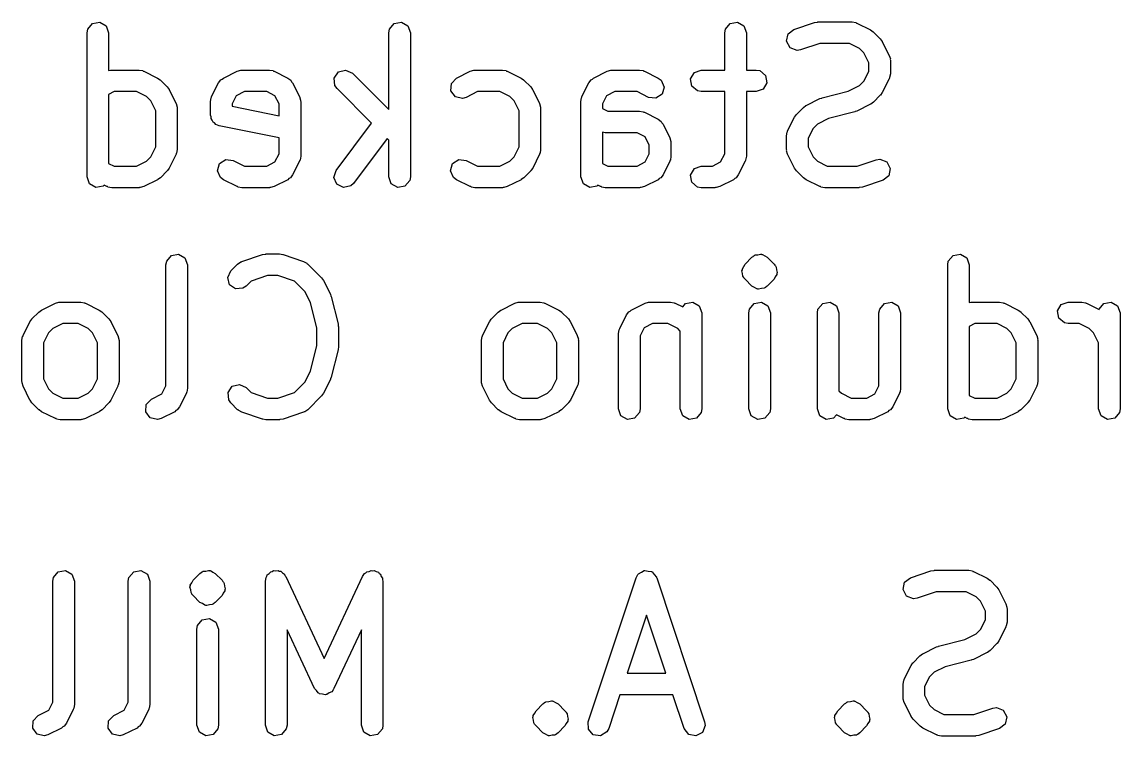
# Model space of a CAD drawing. Extents: x 83.8 to 115, y -109.1 to -88.6.
# Drawn here: x 99.54 to 107.17, y -93.53 to -88.57 of the extents above; entities that cross this region are included whole.
import ezdxf

# ---------------------------------------------------------------- set-up
doc = ezdxf.new("R2010")
doc.units = 0
doc.layers.add('BLACK', color=7, linetype='CONTINUOUS')

msp = doc.modelspace()

# ---------------------------------------------------------------- linework, layer by layer
at = {"layer": 'BLACK', "linetype": 'CONTINUOUS'}
for p, q in [((100.001, -88.6217), (100.034, -88.5824)), ((100.034, -88.5824), (100.084, -88.5735)), ((100.084, -88.5735), (100.129, -88.5992)), ((100.129, -88.5992), (100.146, -88.6474)), ((102.096, -88.6217), (102.129, -88.5824)), ((102.129, -88.5824), (102.18, -88.5735)), ((102.18, -88.5735), (102.224, -88.5992)), ((102.224, -88.5992), (102.242, -88.6474)), ((104.43, -88.6217), (104.462, -88.5824)), ((104.462, -88.5824), (104.513, -88.5735)), ((104.513, -88.5735), (104.557, -88.5992)), ((104.557, -88.5992), (104.575, -88.6474)), ((104.905, -88.6238), (105.048, -88.5762)), ((105.048, -88.5762), (105.07, -88.5729)), ((105.07, -88.5729), (105.071, -88.5724)), ((105.071, -88.5724), (105.31, -88.5724)), ((105.31, -88.5724), (105.335, -88.5769)), ((105.335, -88.5769), (105.339, -88.5798)), ((105.339, -88.5798), (105.343, -88.5803)), ((105.343, -88.5803), (105.438, -88.6279)), ((99.9964, -88.6474), (100.001, -88.6217)), ((99.9964, -89.6474), (99.9964, -88.6474)), ((100.146, -88.6474), (100.146, -88.9097)), ((102.092, -88.6474), (102.096, -88.6217)), ((102.092, -89.1806), (102.092, -88.6474)), ((102.242, -88.6474), (102.242, -89.6474)), ((104.425, -88.6474), (104.43, -88.6217)), ((104.425, -88.9057), (104.425, -88.6474)), ((104.575, -88.6474), (104.575, -88.9057)), ((104.854, -88.706), (104.865, -88.6557)), ((104.865, -88.6557), (104.905, -88.6238)), ((105.438, -88.6279), (105.456, -88.6413)), ((105.456, -88.6413), (105.458, -88.642)), ((105.458, -88.642), (105.505, -88.6896)), ((105.505, -88.6896), (105.518, -88.7079)), ((104.879, -88.7511), (104.854, -88.706)), ((104.927, -88.77), (104.879, -88.7511)), ((104.952, -88.7662), (104.927, -88.77)), ((105.084, -88.7224), (104.952, -88.7662)), ((105.292, -88.7224), (105.084, -88.7224)), ((105.36, -88.7566), (105.292, -88.7224)), ((105.391, -88.787), (105.36, -88.7566)), ((105.518, -88.7079), (105.519, -88.7091)), ((105.519, -88.7091), (105.567, -88.8043)), ((105.425, -88.8556), (105.391, -88.787)), ((105.567, -88.8043), (105.575, -88.8293)), ((105.575, -88.8293), (105.573, -88.8336)), ((105.573, -88.8336), (105.575, -88.8379)), ((105.575, -88.8379), (105.575, -88.9331)), ((100.146, -88.9097), (100.158, -88.9062)), ((100.158, -88.9062), (100.162, -88.9072)), ((100.162, -88.9072), (100.167, -88.9057)), ((100.167, -88.9057), (100.357, -88.9057)), ((100.357, -88.9057), (100.383, -88.9102)), ((100.383, -88.9102), (100.386, -88.9131)), ((100.386, -88.9131), (100.391, -88.9136)), ((100.391, -88.9136), (100.486, -88.9613)), ((100.943, -88.9613), (101.038, -88.9136)), ((101.038, -88.9136), (101.063, -88.9062)), ((101.063, -88.9062), (101.067, -88.9072)), ((101.067, -88.9072), (101.071, -88.9057)), ((101.071, -88.9057), (101.262, -88.9057)), ((101.262, -88.9057), (101.288, -88.9102)), ((101.288, -88.9102), (101.291, -88.9131)), ((101.291, -88.9131), (101.295, -88.9136)), ((101.295, -88.9136), (101.391, -88.9613)), ((101.743, -88.9193), (101.792, -88.906)), ((101.792, -88.906), (101.839, -88.9277)), ((102.562, -88.9613), (102.657, -88.9136)), ((102.657, -88.9136), (102.682, -88.9062)), ((102.682, -88.9062), (102.686, -88.9072)), ((102.686, -88.9072), (102.69, -88.9057)), ((102.69, -88.9057), (102.881, -88.9057)), ((102.881, -88.9057), (102.907, -88.9102)), ((102.907, -88.9102), (102.91, -88.9131)), ((102.91, -88.9131), (102.914, -88.9136)), ((102.914, -88.9136), (103.01, -88.9613)), ((103.514, -88.9613), (103.609, -88.9136)), ((103.609, -88.9136), (103.634, -88.9062)), ((103.634, -88.9062), (103.639, -88.9072)), ((103.639, -88.9072), (103.643, -88.9057)), ((103.643, -88.9057), (103.833, -88.9057)), ((103.833, -88.9057), (103.859, -88.9102)), ((103.859, -88.9102), (103.862, -88.9131)), ((103.862, -88.9131), (103.867, -88.9136)), ((103.867, -88.9136), (103.962, -88.9613)), ((104.214, -88.9233), (104.262, -88.9057)), ((104.262, -88.9057), (104.425, -88.9057)), ((104.575, -88.9057), (104.643, -88.9057)), ((104.643, -88.9057), (104.669, -88.9102)), ((104.669, -88.9102), (104.708, -88.9432)), ((105.391, -88.9839), (105.425, -88.9154)), ((105.425, -88.9154), (105.425, -88.8556)), ((100.486, -88.9613), (100.504, -88.9746)), ((100.504, -88.9746), (100.505, -88.9753)), ((100.505, -88.9753), (100.553, -89.0229)), ((100.861, -89.09), (100.909, -88.9948)), ((100.909, -88.9948), (100.925, -88.9739)), ((100.925, -88.9739), (100.935, -88.9694)), ((100.935, -88.9694), (100.943, -88.9613)), ((101.391, -88.9613), (101.412, -88.9768)), ((101.412, -88.9768), (101.416, -88.9871)), ((101.416, -88.9871), (101.424, -88.9948)), ((101.424, -88.9948), (101.472, -89.09)), ((101.713, -88.9613), (101.743, -88.9193)), ((101.718, -89.0124), (101.713, -88.9613)), ((101.839, -88.9277), (102.092, -89.1806)), ((102.526, -88.9985), (102.562, -88.9613)), ((103.01, -88.9613), (103.028, -88.9746)), ((103.028, -88.9746), (103.029, -88.9753)), ((103.029, -88.9753), (103.077, -89.0229)), ((103.433, -89.09), (103.481, -88.9948)), ((103.481, -88.9948), (103.496, -88.9739)), ((103.496, -88.9739), (103.506, -88.9694)), ((103.506, -88.9694), (103.514, -88.9613)), ((103.962, -88.9613), (103.983, -88.9768)), ((103.983, -88.9768), (104.003, -89.0238)), ((104.188, -88.9677), (104.214, -88.9233)), ((104.197, -89.0182), (104.188, -88.9677)), ((104.717, -88.9937), (104.691, -89.0382)), ((104.708, -88.9432), (104.717, -88.9937)), ((105.36, -89.0143), (105.391, -88.9839)), ((105.567, -88.9666), (105.519, -89.0619)), ((105.568, -88.9622), (105.567, -88.9666)), ((105.57, -88.9587), (105.568, -88.9622)), ((105.575, -88.9331), (105.57, -88.9587)), ((100.184, -89.0557), (100.146, -89.0747)), ((100.339, -89.0557), (100.184, -89.0557)), ((100.408, -89.09), (100.339, -89.0557)), ((100.553, -89.0229), (100.566, -89.0413)), ((100.566, -89.0413), (100.567, -89.0424)), ((100.567, -89.0424), (100.615, -89.1376)), ((101.089, -89.0557), (101.032, -89.0842)), ((101.244, -89.0557), (101.089, -89.0557)), ((101.301, -89.0842), (101.244, -89.0557)), ((101.733, -89.0337), (101.718, -89.0124)), ((101.972, -89.2735), (101.733, -89.0337)), ((102.523, -89.0497), (102.526, -88.9985)), ((102.554, -89.0909), (102.523, -89.0497)), ((102.708, -89.0557), (102.629, -89.0954)), ((102.863, -89.0557), (102.708, -89.0557)), ((102.932, -89.09), (102.863, -89.0557)), ((103.077, -89.0229), (103.09, -89.0413)), ((103.09, -89.0413), (103.091, -89.0424)), ((103.091, -89.0424), (103.139, -89.1376)), ((103.661, -89.0557), (103.604, -89.0842)), ((103.816, -89.0557), (103.661, -89.0557)), ((103.895, -89.0954), (103.816, -89.0557)), ((104.003, -89.0238), (103.989, -89.073)), ((104.236, -89.0512), (104.197, -89.0182)), ((104.262, -89.0557), (104.236, -89.0512)), ((104.425, -89.0557), (104.262, -89.0557)), ((104.425, -89.4868), (104.425, -89.0557)), ((104.643, -89.0557), (104.575, -89.0557)), ((104.575, -89.0557), (104.575, -89.5045)), ((104.691, -89.0382), (104.643, -89.0557)), ((105.101, -89.0984), (105.283, -89.0528)), ((105.283, -89.0528), (105.36, -89.0143)), ((105.519, -89.0619), (105.506, -89.0799)), ((100.146, -89.0747), (100.146, -89.5534)), ((100.438, -89.1204), (100.408, -89.09)), ((100.473, -89.1889), (100.438, -89.1204)), ((100.615, -89.1376), (100.622, -89.1626)), ((100.854, -89.1236), (100.858, -89.0979)), ((100.854, -89.2188), (100.854, -89.1236)), ((100.858, -89.0979), (100.861, -89.0945)), ((100.861, -89.0945), (100.861, -89.09)), ((101.032, -89.0842), (101.004, -89.1413)), ((101.004, -89.1413), (101.004, -89.1573)), ((101.33, -89.1413), (101.301, -89.0842)), ((101.33, -89.2226), (101.33, -89.1413)), ((101.472, -89.09), (101.479, -89.115)), ((101.479, -89.115), (101.478, -89.1194)), ((101.478, -89.1194), (101.48, -89.1236)), ((101.48, -89.1236), (101.48, -89.5045)), ((102.604, -89.1028), (102.554, -89.0909)), ((102.629, -89.0954), (102.604, -89.1028)), ((102.962, -89.1204), (102.932, -89.09)), ((102.996, -89.1889), (102.962, -89.1204)), ((103.139, -89.1376), (103.146, -89.1626)), ((103.425, -89.1236), (103.43, -89.0979)), ((103.425, -89.6474), (103.425, -89.1236)), ((103.43, -89.0979), (103.432, -89.0945)), ((103.432, -89.0945), (103.433, -89.09)), ((103.604, -89.0842), (103.575, -89.1413)), ((103.575, -89.1413), (103.575, -89.1725)), ((103.946, -89.1013), (103.895, -89.0954)), ((103.989, -89.073), (103.946, -89.1013)), ((104.99, -89.1517), (105.086, -89.1041)), ((105.086, -89.1041), (105.098, -89.1004)), ((105.098, -89.1004), (105.101, -89.0984)), ((105.438, -89.143), (105.343, -89.1907)), ((105.439, -89.1418), (105.438, -89.143)), ((105.458, -89.129), (105.439, -89.1418)), ((105.505, -89.0814), (105.458, -89.129)), ((105.506, -89.0799), (105.505, -89.0814)), ((100.473, -89.4392), (100.473, -89.1889)), ((100.622, -89.1626), (100.621, -89.167)), ((100.621, -89.167), (100.623, -89.1712)), ((100.623, -89.1712), (100.623, -89.4569)), ((100.858, -89.2305), (100.854, -89.2188)), ((101.004, -89.1573), (101.33, -89.2226)), ((102.996, -89.4392), (102.996, -89.1889)), ((103.146, -89.1626), (103.145, -89.167)), ((103.145, -89.167), (103.146, -89.1712)), ((103.146, -89.1712), (103.146, -89.4569)), ((103.575, -89.1725), (103.613, -89.1914)), ((103.613, -89.1914), (103.833, -89.1914)), ((103.833, -89.1914), (103.859, -89.196)), ((103.859, -89.196), (103.862, -89.1988)), ((103.862, -89.1988), (103.867, -89.1993)), ((103.867, -89.1993), (103.962, -89.247)), ((104.909, -89.2329), (104.922, -89.2149)), ((104.922, -89.2149), (104.923, -89.2134)), ((104.923, -89.2134), (104.971, -89.1658)), ((104.971, -89.1658), (104.989, -89.1529)), ((104.989, -89.1529), (104.99, -89.1517)), ((105.328, -89.1963), (105.145, -89.242)), ((105.331, -89.1943), (105.328, -89.1963)), ((105.343, -89.1907), (105.331, -89.1943)), ((100.858, -89.2428), (100.858, -89.2305)), ((100.866, -89.2538), (100.858, -89.2428)), ((100.871, -89.267), (100.866, -89.2538)), ((100.882, -89.2732), (100.871, -89.267)), ((100.89, -89.2829), (100.882, -89.2732)), ((100.914, -89.2924), (100.89, -89.2829)), ((101.33, -89.3755), (100.914, -89.2924)), ((101.726, -89.6024), (101.972, -89.2735)), ((103.962, -89.247), (103.983, -89.2625)), ((103.983, -89.2625), (103.987, -89.2728)), ((103.987, -89.2728), (103.996, -89.2805)), ((103.996, -89.2805), (104.043, -89.3757)), ((104.861, -89.3281), (104.909, -89.2329)), ((105.068, -89.2804), (105.038, -89.3109)), ((105.145, -89.242), (105.068, -89.2804)), ((101.33, -89.4868), (101.33, -89.3755)), ((103.595, -89.3414), (103.575, -89.3379)), ((103.575, -89.3379), (103.575, -89.5534)), ((103.816, -89.3414), (103.595, -89.3414)), ((103.873, -89.3699), (103.816, -89.3414)), ((103.901, -89.427), (103.873, -89.3699)), ((104.043, -89.3757), (104.051, -89.4007)), ((104.854, -89.3617), (104.858, -89.336)), ((104.854, -89.4569), (104.854, -89.3617)), ((104.858, -89.336), (104.861, -89.3326)), ((104.861, -89.3326), (104.861, -89.3281)), ((105.038, -89.3109), (105.004, -89.3794)), ((100.438, -89.5077), (100.473, -89.4392)), ((102.08, -89.3806), (101.846, -89.6924)), ((102.092, -89.3927), (102.08, -89.3806)), ((102.092, -89.6474), (102.092, -89.3927)), ((102.962, -89.5077), (102.996, -89.4392)), ((103.901, -89.4868), (103.901, -89.427)), ((104.051, -89.4007), (104.05, -89.4051)), ((104.05, -89.4051), (104.051, -89.4093)), ((104.051, -89.4093), (104.051, -89.5045)), ((105.004, -89.3794), (105.004, -89.4392)), ((105.004, -89.4392), (105.038, -89.5077)), ((100.408, -89.5381), (100.438, -89.5077)), ((100.615, -89.4904), (100.567, -89.5857)), ((100.618, -89.4826), (100.615, -89.486)), ((100.615, -89.486), (100.615, -89.4904)), ((100.623, -89.4569), (100.618, -89.4826)), ((100.916, -89.5551), (100.959, -89.5268)), ((100.959, -89.5268), (101.01, -89.5327)), ((101.301, -89.5439), (101.33, -89.4868)), ((101.48, -89.5045), (101.475, -89.5302)), ((102.535, -89.5551), (102.578, -89.5268)), ((102.578, -89.5268), (102.629, -89.5327)), ((102.932, -89.5381), (102.962, -89.5077)), ((103.139, -89.4904), (103.091, -89.5857)), ((103.142, -89.4826), (103.139, -89.486)), ((103.139, -89.486), (103.139, -89.4904)), ((103.146, -89.4569), (103.142, -89.4826)), ((103.873, -89.5439), (103.901, -89.4868)), ((104.051, -89.5045), (104.047, -89.5302)), ((104.396, -89.5439), (104.425, -89.4868)), ((104.575, -89.5045), (104.57, -89.5302)), ((104.855, -89.4611), (104.854, -89.4569)), ((104.854, -89.4655), (104.855, -89.4611)), ((104.861, -89.4904), (104.854, -89.4655)), ((104.909, -89.5857), (104.861, -89.4904)), ((105.038, -89.5077), (105.068, -89.5381)), ((105.345, -89.5724), (105.476, -89.5286)), ((105.476, -89.5286), (105.502, -89.5248)), ((105.502, -89.5248), (105.55, -89.5436)), ((100.146, -89.5534), (100.184, -89.5724)), ((100.184, -89.5724), (100.339, -89.5724)), ((100.339, -89.5724), (100.408, -89.5381)), ((100.553, -89.6052), (100.505, -89.6528)), ((100.554, -89.6037), (100.553, -89.6052)), ((100.567, -89.5857), (100.554, -89.6037)), ((100.901, -89.6043), (100.916, -89.5551)), ((100.922, -89.6513), (100.901, -89.6043)), ((101.01, -89.5327), (101.089, -89.5724)), ((101.089, -89.5724), (101.244, -89.5724)), ((101.244, -89.5724), (101.301, -89.5439)), ((101.472, -89.5381), (101.424, -89.6333)), ((101.475, -89.5302), (101.472, -89.5336)), ((101.472, -89.5336), (101.472, -89.5381)), ((101.711, -89.6515), (101.726, -89.6024)), ((102.52, -89.6043), (102.535, -89.5551)), ((102.541, -89.6513), (102.52, -89.6043)), ((102.629, -89.5327), (102.708, -89.5724)), ((102.708, -89.5724), (102.863, -89.5724)), ((102.863, -89.5724), (102.932, -89.5381)), ((103.077, -89.6052), (103.029, -89.6528)), ((103.078, -89.6037), (103.077, -89.6052)), ((103.091, -89.5857), (103.078, -89.6037)), ((103.575, -89.5534), (103.613, -89.5724)), ((103.613, -89.5724), (103.816, -89.5724)), ((103.816, -89.5724), (103.873, -89.5439)), ((104.043, -89.5381), (103.996, -89.6333)), ((104.044, -89.5336), (104.043, -89.5381)), ((104.047, -89.5302), (104.044, -89.5336)), ((104.188, -89.6344), (104.214, -89.5899)), ((104.214, -89.5899), (104.262, -89.5724)), ((104.262, -89.5724), (104.339, -89.5724)), ((104.339, -89.5724), (104.396, -89.5439)), ((104.567, -89.5381), (104.519, -89.6333)), ((104.568, -89.5336), (104.567, -89.5381)), ((104.57, -89.5302), (104.568, -89.5336)), ((104.91, -89.5868), (104.909, -89.5857)), ((104.923, -89.6052), (104.91, -89.5868)), ((104.971, -89.6528), (104.923, -89.6052)), ((105.068, -89.5381), (105.137, -89.5724)), ((105.137, -89.5724), (105.345, -89.5724)), ((105.55, -89.5436), (105.574, -89.5888)), ((105.574, -89.5888), (105.564, -89.639)), ((100.014, -89.6956), (99.9964, -89.6474)), ((100.486, -89.6668), (100.391, -89.7145)), ((100.487, -89.6657), (100.486, -89.6668)), ((100.505, -89.6528), (100.487, -89.6657)), ((100.943, -89.6668), (100.922, -89.6513)), ((101.038, -89.7145), (100.943, -89.6668)), ((101.391, -89.6668), (101.295, -89.7145)), ((101.398, -89.6587), (101.391, -89.6668)), ((101.409, -89.6542), (101.398, -89.6587)), ((101.424, -89.6333), (101.409, -89.6542)), ((101.731, -89.6987), (101.711, -89.6515)), ((102.109, -89.6956), (102.092, -89.6474)), ((102.237, -89.673), (102.204, -89.7123)), ((102.242, -89.6474), (102.237, -89.673)), ((102.562, -89.6668), (102.541, -89.6513)), ((102.657, -89.7145), (102.562, -89.6668)), ((103.01, -89.6668), (102.914, -89.7145)), ((103.011, -89.6657), (103.01, -89.6668)), ((103.029, -89.6528), (103.011, -89.6657)), ((103.443, -89.6956), (103.425, -89.6474)), ((103.962, -89.6668), (103.867, -89.7145)), ((103.97, -89.6587), (103.962, -89.6668)), ((103.98, -89.6542), (103.97, -89.6587)), ((103.996, -89.6333), (103.98, -89.6542)), ((104.197, -89.6849), (104.188, -89.6344)), ((104.486, -89.6668), (104.391, -89.7145)), ((104.494, -89.6587), (104.486, -89.6668)), ((104.504, -89.6542), (104.494, -89.6587)), ((104.519, -89.6333), (104.504, -89.6542)), ((104.972, -89.6535), (104.971, -89.6528)), ((104.99, -89.6668), (104.972, -89.6535)), ((105.086, -89.7145), (104.99, -89.6668)), ((105.524, -89.6709), (105.381, -89.7185)), ((105.564, -89.639), (105.524, -89.6709)), ((100.058, -89.7212), (100.014, -89.6956)), ((100.109, -89.7123), (100.058, -89.7212)), ((100.115, -89.7053), (100.109, -89.7123)), ((100.133, -89.7145), (100.115, -89.7053)), ((100.138, -89.715), (100.133, -89.7145)), ((100.141, -89.7179), (100.138, -89.715)), ((100.167, -89.7224), (100.141, -89.7179)), ((100.357, -89.7224), (100.167, -89.7224)), ((100.361, -89.7208), (100.357, -89.7224)), ((100.366, -89.7219), (100.361, -89.7208)), ((100.391, -89.7145), (100.366, -89.7219)), ((101.042, -89.715), (101.038, -89.7145)), ((101.046, -89.7179), (101.042, -89.715)), ((101.071, -89.7224), (101.046, -89.7179)), ((101.262, -89.7224), (101.071, -89.7224)), ((101.266, -89.7208), (101.262, -89.7224)), ((101.27, -89.7219), (101.266, -89.7208)), ((101.295, -89.7145), (101.27, -89.7219)), ((101.777, -89.7218), (101.731, -89.6987)), ((101.827, -89.7102), (101.777, -89.7218)), ((101.846, -89.6924), (101.827, -89.7102)), ((102.154, -89.7212), (102.109, -89.6956)), ((102.204, -89.7123), (102.154, -89.7212)), ((102.661, -89.715), (102.657, -89.7145)), ((102.665, -89.7179), (102.661, -89.715)), ((102.69, -89.7224), (102.665, -89.7179)), ((102.881, -89.7224), (102.69, -89.7224)), ((102.885, -89.7208), (102.881, -89.7224)), ((102.89, -89.7219), (102.885, -89.7208)), ((102.914, -89.7145), (102.89, -89.7219)), ((103.487, -89.7212), (103.443, -89.6956)), ((103.537, -89.7123), (103.487, -89.7212)), ((103.543, -89.7053), (103.537, -89.7123)), ((103.562, -89.7145), (103.543, -89.7053)), ((103.566, -89.715), (103.562, -89.7145)), ((103.57, -89.7179), (103.566, -89.715)), ((103.595, -89.7224), (103.57, -89.7179)), ((103.833, -89.7224), (103.595, -89.7224)), ((103.838, -89.7208), (103.833, -89.7224)), ((103.842, -89.7219), (103.838, -89.7208)), ((103.867, -89.7145), (103.842, -89.7219)), ((104.236, -89.7179), (104.197, -89.6849)), ((104.262, -89.7224), (104.236, -89.7179)), ((104.357, -89.7224), (104.262, -89.7224)), ((104.361, -89.7208), (104.357, -89.7224)), ((104.366, -89.7219), (104.361, -89.7208)), ((104.391, -89.7145), (104.366, -89.7219)), ((105.09, -89.715), (105.086, -89.7145)), ((105.093, -89.7179), (105.09, -89.715)), ((105.119, -89.7224), (105.093, -89.7179)), ((105.357, -89.7224), (105.119, -89.7224)), ((105.359, -89.7218), (105.357, -89.7224)), ((105.381, -89.7185), (105.359, -89.7218)), ((100.549, -90.2317), (100.582, -90.1924)), ((100.582, -90.1924), (100.632, -90.1835)), ((100.632, -90.1835), (100.676, -90.2092)), ((100.676, -90.2092), (100.694, -90.2574)), ((101.072, -90.2338), (101.214, -90.1862)), ((101.214, -90.1862), (101.237, -90.1829)), ((101.237, -90.1829), (101.238, -90.1824)), ((101.238, -90.1824), (101.333, -90.1824)), ((101.333, -90.1824), (101.355, -90.1863)), ((101.355, -90.1863), (101.357, -90.1862)), ((101.357, -90.1862), (101.5, -90.2338)), ((104.566, -90.252), (104.614, -90.2043)), ((104.614, -90.2043), (104.622, -90.1987)), ((104.622, -90.1987), (104.624, -90.1959)), ((104.624, -90.1959), (104.627, -90.1951)), ((104.627, -90.195), (104.629, -90.1924)), ((104.627, -90.1951), (104.627, -90.195)), ((104.629, -90.1924), (104.631, -90.1921)), ((104.631, -90.1921), (104.635, -90.1894)), ((104.635, -90.1894), (104.654, -90.1877)), ((104.654, -90.1877), (104.673, -90.1827)), ((104.673, -90.1827), (104.676, -90.1841)), ((104.676, -90.1841), (104.68, -90.1835)), ((104.68, -90.1835), (104.683, -90.1852)), ((104.683, -90.1852), (104.686, -90.1849)), ((104.686, -90.1849), (104.702, -90.1961)), ((104.702, -90.1961), (104.72, -90.2043)), ((104.72, -90.2043), (104.767, -90.252)), ((105.977, -90.2317), (106.01, -90.1924)), ((106.01, -90.1924), (106.061, -90.1835)), ((106.061, -90.1835), (106.105, -90.2092)), ((106.105, -90.2092), (106.123, -90.2574)), ((100.544, -90.2574), (100.549, -90.2317)), ((100.544, -91.0968), (100.544, -90.2574)), ((100.694, -90.2574), (100.694, -91.1145)), ((100.995, -90.2996), (101.042, -90.252)), ((101.042, -90.252), (101.064, -90.237)), ((101.064, -90.237), (101.068, -90.2366)), ((101.068, -90.2366), (101.072, -90.2338)), ((101.5, -90.2338), (101.523, -90.2463)), ((101.523, -90.2463), (101.525, -90.2501)), ((101.525, -90.2501), (101.529, -90.252)), ((101.529, -90.252), (101.624, -90.3472)), ((104.547, -90.2856), (104.558, -90.2696)), ((104.547, -90.2923), (104.547, -90.2856)), ((104.558, -90.2696), (104.566, -90.252)), ((104.767, -90.252), (104.773, -90.2601)), ((104.773, -90.2601), (104.776, -90.262)), ((104.776, -90.262), (104.777, -90.2652)), ((104.777, -90.2652), (104.782, -90.2733)), ((104.782, -90.2733), (104.784, -90.2927)), ((105.973, -90.2574), (105.977, -90.2317)), ((105.973, -91.2574), (105.973, -90.2574)), ((106.123, -90.2574), (106.123, -90.5197)), ((100.973, -90.3461), (100.995, -90.2996)), ((100.986, -90.3956), (100.973, -90.3461)), ((101.25, -90.3324), (101.136, -90.3706)), ((101.321, -90.3324), (101.25, -90.3324)), ((101.436, -90.3706), (101.321, -90.3324)), ((101.624, -90.3472), (101.637, -90.3656)), ((101.637, -90.3656), (101.639, -90.3667)), ((101.639, -90.3667), (101.686, -90.4619)), ((104.544, -90.2985), (104.547, -90.2923)), ((104.549, -90.3173), (104.544, -90.2985)), ((104.551, -90.3367), (104.549, -90.3173)), ((104.557, -90.3448), (104.551, -90.3367)), ((104.558, -90.348), (104.557, -90.3448)), ((104.56, -90.3499), (104.558, -90.348)), ((104.566, -90.358), (104.56, -90.3499)), ((104.614, -90.4057), (104.566, -90.358)), ((104.767, -90.358), (104.72, -90.4057)), ((104.776, -90.3404), (104.767, -90.358)), ((104.787, -90.3244), (104.776, -90.3404)), ((104.784, -90.2927), (104.789, -90.3115)), ((104.789, -90.3115), (104.786, -90.3177)), ((104.786, -90.3177), (104.787, -90.3244)), ((101.028, -90.4251), (100.986, -90.3956)), ((101.079, -90.4206), (101.028, -90.4251)), ((101.101, -90.4057), (101.079, -90.4206)), ((101.136, -90.3706), (101.101, -90.4057)), ((101.51, -90.4447), (101.436, -90.3706)), ((104.631, -90.4139), (104.614, -90.4057)), ((104.647, -90.4251), (104.631, -90.4139)), ((104.651, -90.4248), (104.647, -90.4251)), ((104.654, -90.4265), (104.651, -90.4248)), ((104.657, -90.4259), (104.654, -90.4265)), ((104.66, -90.4273), (104.657, -90.4259)), ((104.679, -90.4223), (104.66, -90.4273)), ((104.698, -90.4206), (104.679, -90.4223)), ((104.702, -90.4179), (104.698, -90.4206)), ((104.704, -90.4176), (104.702, -90.4179)), ((104.706, -90.415), (104.704, -90.4176)), ((104.71, -90.4141), (104.706, -90.4149)), ((104.706, -90.4149), (104.706, -90.415)), ((104.712, -90.4113), (104.71, -90.4141)), ((104.72, -90.4057), (104.712, -90.4113)), ((99.776, -90.5236), (99.8009, -90.5162)), ((99.8009, -90.5162), (99.8053, -90.5172)), ((99.8053, -90.5172), (99.8095, -90.5157)), ((99.8095, -90.5157), (99.9524, -90.5157)), ((99.9524, -90.5157), (99.978, -90.5202)), ((99.978, -90.5202), (99.9815, -90.5231)), ((101.548, -90.5217), (101.51, -90.4447)), ((101.686, -90.4619), (101.69, -90.4743)), ((101.69, -90.4743), (101.692, -90.4773)), ((101.692, -90.4773), (101.739, -90.6678)), ((102.966, -90.5236), (102.991, -90.5162)), ((102.991, -90.5162), (102.996, -90.5172)), ((102.996, -90.5172), (103, -90.5157)), ((103, -90.5157), (103.143, -90.5157)), ((103.143, -90.5157), (103.169, -90.5202)), ((103.169, -90.5202), (103.172, -90.5231)), ((103.871, -90.5236), (103.896, -90.5162)), ((103.896, -90.5162), (103.901, -90.5172)), ((103.901, -90.5172), (103.905, -90.5157)), ((103.905, -90.5157), (104.048, -90.5157)), ((104.048, -90.5157), (104.073, -90.5202)), ((104.073, -90.5202), (104.077, -90.5231)), ((104.153, -90.5258), (104.203, -90.5169)), ((104.203, -90.5169), (104.248, -90.5425)), ((104.629, -90.5258), (104.68, -90.5169)), ((104.68, -90.5169), (104.724, -90.5425)), ((105.105, -90.5258), (105.156, -90.5169)), ((105.156, -90.5169), (105.2, -90.5425)), ((105.534, -90.5258), (105.584, -90.5169)), ((105.584, -90.5169), (105.629, -90.5425)), ((106.123, -90.5197), (106.134, -90.5162)), ((106.134, -90.5162), (106.139, -90.5172)), ((106.139, -90.5172), (106.143, -90.5157)), ((106.143, -90.5157), (106.333, -90.5157)), ((106.333, -90.5157), (106.359, -90.5202)), ((106.359, -90.5202), (106.362, -90.5231)), ((106.761, -90.5333), (106.81, -90.5157)), ((106.81, -90.5157), (106.905, -90.5157)), ((106.905, -90.5157), (106.93, -90.5202)), ((106.93, -90.5202), (106.934, -90.5231)), ((107.058, -90.5258), (107.108, -90.5169)), ((107.108, -90.5169), (107.153, -90.5425)), ((99.6136, -90.6329), (99.6613, -90.5853)), ((99.6613, -90.5853), (99.6796, -90.5724)), ((99.6796, -90.5724), (99.6807, -90.5713)), ((99.6807, -90.5713), (99.776, -90.5236)), ((99.9815, -90.5231), (99.9859, -90.5236)), ((99.9859, -90.5236), (100.081, -90.5713)), ((100.081, -90.5713), (100.099, -90.5846)), ((100.099, -90.5846), (100.101, -90.5853)), ((100.101, -90.5853), (100.148, -90.6329)), ((101.592, -90.6952), (101.548, -90.5217)), ((102.804, -90.6329), (102.852, -90.5853)), ((102.852, -90.5853), (102.87, -90.5724)), ((102.87, -90.5724), (102.871, -90.5713)), ((102.871, -90.5713), (102.966, -90.5236)), ((103.172, -90.5231), (103.176, -90.5236)), ((103.176, -90.5236), (103.272, -90.5713)), ((103.272, -90.5713), (103.29, -90.5846)), ((103.29, -90.5846), (103.291, -90.5853)), ((103.291, -90.5853), (103.339, -90.6329)), ((103.742, -90.6048), (103.758, -90.5839)), ((103.758, -90.5839), (103.768, -90.5794)), ((103.768, -90.5794), (103.776, -90.5713)), ((103.776, -90.5713), (103.871, -90.5236)), ((104.077, -90.5231), (104.081, -90.5236)), ((104.081, -90.5236), (104.133, -90.5496)), ((104.133, -90.5496), (104.153, -90.5258)), ((104.248, -90.5425), (104.265, -90.5907)), ((104.265, -90.5907), (104.265, -91.2574)), ((104.592, -90.5907), (104.596, -90.5651)), ((104.592, -91.2574), (104.592, -90.5907)), ((104.596, -90.5651), (104.629, -90.5258)), ((104.724, -90.5425), (104.742, -90.5907)), ((104.742, -90.5907), (104.742, -91.2574)), ((105.068, -90.5907), (105.072, -90.5651)), ((105.068, -91.2574), (105.068, -90.5907)), ((105.072, -90.5651), (105.105, -90.5258)), ((105.2, -90.5425), (105.218, -90.5907)), ((105.218, -90.5907), (105.218, -91.1311)), ((105.496, -90.5907), (105.501, -90.5651)), ((105.496, -91.0968), (105.496, -90.5907)), ((105.501, -90.5651), (105.534, -90.5258)), ((105.629, -90.5425), (105.646, -90.5907)), ((105.646, -90.5907), (105.646, -91.1145)), ((106.362, -90.5231), (106.367, -90.5236)), ((106.367, -90.5236), (106.462, -90.5713)), ((106.462, -90.5713), (106.48, -90.5846)), ((106.48, -90.5846), (106.482, -90.5853)), ((106.482, -90.5853), (106.529, -90.6329)), ((106.736, -90.5777), (106.761, -90.5333)), ((106.745, -90.6282), (106.736, -90.5777)), ((106.934, -90.5231), (106.938, -90.5236)), ((106.938, -90.5236), (107.024, -90.5667)), ((107.024, -90.5667), (107.025, -90.5651)), ((107.025, -90.5651), (107.058, -90.5258)), ((107.153, -90.5425), (107.17, -90.5907)), ((107.17, -90.5907), (107.17, -91.2574)), ((99.552, -90.7476), (99.5996, -90.6524)), ((99.5996, -90.6524), (99.6129, -90.6344)), ((99.6129, -90.6344), (99.6136, -90.6329)), ((99.8272, -90.6657), (99.7587, -90.7)), ((99.9347, -90.6657), (99.8272, -90.6657)), ((100.003, -90.7), (99.9347, -90.6657)), ((100.148, -90.6329), (100.161, -90.6513)), ((100.161, -90.6513), (100.162, -90.6524)), ((100.162, -90.6524), (100.21, -90.7476)), ((101.739, -90.6678), (101.74, -90.6827)), ((102.742, -90.7476), (102.79, -90.6524)), ((102.79, -90.6524), (102.803, -90.6344)), ((102.803, -90.6344), (102.804, -90.6329)), ((103.018, -90.6657), (102.949, -90.7)), ((103.125, -90.6657), (103.018, -90.6657)), ((103.194, -90.7), (103.125, -90.6657)), ((103.339, -90.6329), (103.352, -90.6513)), ((103.352, -90.6513), (103.353, -90.6524)), ((103.353, -90.6524), (103.4, -90.7476)), ((103.695, -90.7), (103.742, -90.6048)), ((103.922, -90.6657), (103.865, -90.6942)), ((104.03, -90.6657), (103.922, -90.6657)), ((104.098, -90.7), (104.03, -90.6657)), ((106.161, -90.6657), (106.123, -90.6847)), ((106.316, -90.6657), (106.161, -90.6657)), ((106.384, -90.7), (106.316, -90.6657)), ((106.529, -90.6329), (106.542, -90.6513)), ((106.542, -90.6513), (106.543, -90.6524)), ((106.543, -90.6524), (106.591, -90.7476)), ((106.784, -90.6612), (106.745, -90.6282)), ((106.81, -90.6657), (106.784, -90.6612)), ((106.887, -90.6657), (106.81, -90.6657)), ((106.956, -90.7), (106.887, -90.6657)), ((99.5515, -90.7521), (99.552, -90.7476)), ((99.7283, -90.7304), (99.694, -90.7989)), ((99.7587, -90.7), (99.7283, -90.7304)), ((100.034, -90.7304), (100.003, -90.7)), ((100.068, -90.7989), (100.034, -90.7304)), ((100.21, -90.7476), (100.217, -90.7726)), ((101.592, -90.8196), (101.592, -90.6952)), ((101.74, -90.6827), (101.742, -90.686)), ((101.742, -90.686), (101.742, -90.8288)), ((102.742, -90.7521), (102.742, -90.7476)), ((102.919, -90.7304), (102.885, -90.7989)), ((102.949, -90.7), (102.919, -90.7304)), ((103.224, -90.7304), (103.194, -90.7)), ((103.258, -90.7989), (103.224, -90.7304)), ((103.4, -90.7476), (103.408, -90.7726)), ((103.687, -90.7336), (103.691, -90.7079)), ((103.687, -91.2574), (103.687, -90.7336)), ((103.691, -90.7079), (103.694, -90.7045)), ((103.694, -90.7045), (103.695, -90.7)), ((103.865, -90.6942), (103.837, -90.7513)), ((104.115, -90.717), (104.098, -90.7)), ((104.115, -91.2574), (104.115, -90.717)), ((106.123, -90.6847), (106.123, -91.1634)), ((106.415, -90.7304), (106.384, -90.7)), ((106.449, -90.7989), (106.415, -90.7304)), ((106.591, -90.7476), (106.598, -90.7726)), ((106.986, -90.7304), (106.956, -90.7)), ((107.02, -90.7989), (106.986, -90.7304)), ((99.544, -90.7812), (99.5486, -90.7555)), ((99.544, -91.0669), (99.544, -90.7812)), ((99.5486, -90.7555), (99.5515, -90.7521)), ((99.694, -90.7989), (99.694, -91.0492)), ((100.068, -91.0492), (100.068, -90.7989)), ((100.217, -90.7726), (100.216, -90.777)), ((100.216, -90.777), (100.218, -90.7812)), ((100.218, -90.7812), (100.218, -91.0669)), ((101.548, -90.9931), (101.592, -90.8196)), ((102.735, -90.7812), (102.739, -90.7555)), ((102.735, -91.0669), (102.735, -90.7812)), ((102.739, -90.7555), (102.742, -90.7521)), ((102.885, -90.7989), (102.885, -91.0492)), ((103.258, -91.0492), (103.258, -90.7989)), ((103.408, -90.7726), (103.407, -90.777)), ((103.407, -90.777), (103.408, -90.7812)), ((103.408, -90.7812), (103.408, -91.0669)), ((103.837, -90.7513), (103.837, -91.2574)), ((106.449, -91.0492), (106.449, -90.7989)), ((106.598, -90.7726), (106.597, -90.777)), ((106.597, -90.777), (106.599, -90.7812)), ((106.599, -90.7812), (106.599, -91.0669)), ((107.02, -91.2574), (107.02, -90.7989)), ((101.739, -90.847), (101.692, -91.0375)), ((101.742, -90.8288), (101.739, -90.8436)), ((101.739, -90.8436), (101.739, -90.847)), ((99.694, -91.0492), (99.7283, -91.1177)), ((100.034, -91.1177), (100.068, -91.0492)), ((101.51, -91.0701), (101.548, -90.9931)), ((101.686, -91.0528), (101.639, -91.1481)), ((101.687, -91.0493), (101.686, -91.0528)), ((101.692, -91.0375), (101.687, -91.0493)), ((102.885, -91.0492), (102.919, -91.1177)), ((103.224, -91.1177), (103.258, -91.0492)), ((106.415, -91.1177), (106.449, -91.0492)), ((99.5456, -91.0711), (99.544, -91.0669)), ((99.5445, -91.0755), (99.5456, -91.0711)), ((99.552, -91.1004), (99.5445, -91.0755)), ((99.5996, -91.1957), (99.552, -91.1004)), ((99.7283, -91.1177), (99.7587, -91.1481)), ((100.003, -91.1481), (100.034, -91.1177)), ((100.21, -91.1004), (100.162, -91.1957)), ((100.213, -91.0926), (100.21, -91.096)), ((100.21, -91.096), (100.21, -91.1004)), ((100.218, -91.0669), (100.213, -91.0926)), ((100.516, -91.1539), (100.544, -91.0968)), ((100.694, -91.1145), (100.69, -91.1402)), ((100.975, -91.1427), (101.005, -91.1007)), ((101.005, -91.1007), (101.054, -91.0874)), ((101.054, -91.0874), (101.101, -91.1091)), ((101.101, -91.1091), (101.136, -91.1442)), ((101.436, -91.1442), (101.51, -91.0701)), ((102.736, -91.0711), (102.735, -91.0669)), ((102.735, -91.0755), (102.736, -91.0711)), ((102.742, -91.1004), (102.735, -91.0755)), ((102.79, -91.1957), (102.742, -91.1004)), ((102.919, -91.1177), (102.949, -91.1481)), ((103.194, -91.1481), (103.224, -91.1177)), ((103.4, -91.1004), (103.353, -91.1957)), ((103.401, -91.096), (103.4, -91.1004)), ((103.404, -91.0926), (103.401, -91.096)), ((103.408, -91.0669), (103.404, -91.0926)), ((105.468, -91.1539), (105.496, -91.0968)), ((105.646, -91.1145), (105.642, -91.1402)), ((106.384, -91.1481), (106.415, -91.1177)), ((106.591, -91.1004), (106.543, -91.1957)), ((106.594, -91.0926), (106.591, -91.096)), ((106.591, -91.096), (106.591, -91.1004)), ((106.599, -91.0669), (106.594, -91.0926)), ((99.6008, -91.1968), (99.5996, -91.1957)), ((99.6136, -91.2152), (99.6008, -91.1968)), ((99.7587, -91.1481), (99.8272, -91.1824)), ((99.8272, -91.1824), (99.9347, -91.1824)), ((99.9347, -91.1824), (100.003, -91.1481)), ((100.162, -91.1957), (100.149, -91.2137)), ((100.407, -91.2276), (100.443, -91.1903)), ((100.443, -91.1903), (100.516, -91.1539)), ((100.686, -91.1481), (100.639, -91.2433)), ((100.687, -91.1436), (100.686, -91.1481)), ((100.69, -91.1402), (100.687, -91.1436)), ((100.98, -91.1938), (100.975, -91.1427)), ((100.995, -91.2152), (100.98, -91.1938)), ((101.136, -91.1442), (101.25, -91.1824)), ((101.25, -91.1824), (101.321, -91.1824)), ((101.321, -91.1824), (101.436, -91.1442)), ((101.624, -91.1676), (101.529, -91.2628)), ((101.625, -91.1661), (101.624, -91.1676)), ((101.639, -91.1481), (101.625, -91.1661)), ((102.791, -91.1968), (102.79, -91.1957)), ((102.804, -91.2152), (102.791, -91.1968)), ((102.949, -91.1481), (103.018, -91.1824)), ((103.018, -91.1824), (103.125, -91.1824)), ((103.125, -91.1824), (103.194, -91.1481)), ((103.353, -91.1957), (103.339, -91.2137)), ((105.218, -91.1311), (105.235, -91.1481)), ((105.235, -91.1481), (105.303, -91.1824)), ((105.303, -91.1824), (105.411, -91.1824)), ((105.411, -91.1824), (105.468, -91.1539)), ((105.639, -91.1481), (105.591, -91.2433)), ((105.642, -91.1402), (105.639, -91.1436)), ((105.639, -91.1436), (105.639, -91.1481)), ((106.123, -91.1634), (106.161, -91.1824)), ((106.161, -91.1824), (106.316, -91.1824)), ((106.316, -91.1824), (106.384, -91.1481)), ((106.543, -91.1957), (106.53, -91.2137)), ((99.6613, -91.2628), (99.6136, -91.2152)), ((99.6627, -91.2635), (99.6613, -91.2628)), ((99.6807, -91.2768), (99.6627, -91.2635)), ((99.776, -91.3245), (99.6807, -91.2768)), ((100.081, -91.2768), (99.9859, -91.3245)), ((100.082, -91.2757), (100.081, -91.2768)), ((100.101, -91.2628), (100.082, -91.2757)), ((100.148, -91.2152), (100.101, -91.2628)), ((100.149, -91.2137), (100.148, -91.2152)), ((100.404, -91.2788), (100.407, -91.2276)), ((100.435, -91.32), (100.404, -91.2788)), ((100.605, -91.2768), (100.51, -91.3245)), ((100.613, -91.2687), (100.605, -91.2768)), ((100.623, -91.2642), (100.613, -91.2687)), ((100.639, -91.2433), (100.623, -91.2642)), ((101.042, -91.2628), (100.995, -91.2152)), ((101.046, -91.2647), (101.042, -91.2628)), ((101.049, -91.2685), (101.046, -91.2647)), ((101.072, -91.2809), (101.049, -91.2685)), ((101.214, -91.3285), (101.072, -91.2809)), ((101.5, -91.2809), (101.357, -91.3285)), ((101.503, -91.2781), (101.5, -91.2809)), ((101.508, -91.2777), (101.503, -91.2781)), ((101.529, -91.2628), (101.508, -91.2777)), ((102.852, -91.2628), (102.804, -91.2152)), ((102.853, -91.2635), (102.852, -91.2628)), ((102.871, -91.2768), (102.853, -91.2635)), ((102.966, -91.3245), (102.871, -91.2768)), ((103.272, -91.2768), (103.176, -91.3245)), ((103.273, -91.2757), (103.272, -91.2768)), ((103.291, -91.2628), (103.273, -91.2757)), ((103.339, -91.2152), (103.291, -91.2628)), ((103.339, -91.2137), (103.339, -91.2152)), ((103.704, -91.3056), (103.687, -91.2574)), ((103.832, -91.283), (103.799, -91.3223)), ((103.837, -91.2574), (103.832, -91.283)), ((104.133, -91.3056), (104.115, -91.2574)), ((104.261, -91.283), (104.228, -91.3223)), ((104.265, -91.2574), (104.261, -91.283)), ((104.609, -91.3056), (104.592, -91.2574)), ((104.737, -91.283), (104.704, -91.3223)), ((104.742, -91.2574), (104.737, -91.283)), ((105.085, -91.3056), (105.068, -91.2574)), ((105.557, -91.2768), (105.462, -91.3245)), ((105.565, -91.2687), (105.557, -91.2768)), ((105.575, -91.2642), (105.565, -91.2687)), ((105.591, -91.2433), (105.575, -91.2642)), ((105.99, -91.3056), (105.973, -91.2574)), ((106.462, -91.2768), (106.367, -91.3245)), ((106.463, -91.2757), (106.462, -91.2768)), ((106.482, -91.2628), (106.463, -91.2757)), ((106.529, -91.2152), (106.482, -91.2628)), ((106.53, -91.2137), (106.529, -91.2152)), ((107.038, -91.3056), (107.02, -91.2574)), ((107.166, -91.283), (107.133, -91.3223)), ((107.17, -91.2574), (107.166, -91.283)), ((99.7804, -91.325), (99.776, -91.3245)), ((99.7839, -91.3279), (99.7804, -91.325)), ((99.8095, -91.3324), (99.7839, -91.3279)), ((99.9524, -91.3324), (99.8095, -91.3324)), ((99.9566, -91.3308), (99.9524, -91.3324)), ((99.961, -91.3319), (99.9566, -91.3308)), ((99.9859, -91.3245), (99.961, -91.3319)), ((100.485, -91.3319), (100.435, -91.32)), ((100.51, -91.3245), (100.485, -91.3319)), ((101.216, -91.3285), (101.214, -91.3285)), ((101.238, -91.3324), (101.216, -91.3285)), ((101.333, -91.3324), (101.238, -91.3324)), ((101.335, -91.3318), (101.333, -91.3324)), ((101.357, -91.3285), (101.335, -91.3318)), ((102.971, -91.325), (102.966, -91.3245)), ((102.974, -91.3279), (102.971, -91.325)), ((103, -91.3324), (102.974, -91.3279)), ((103.143, -91.3324), (103, -91.3324)), ((103.147, -91.3308), (103.143, -91.3324)), ((103.151, -91.3319), (103.147, -91.3308)), ((103.176, -91.3245), (103.151, -91.3319)), ((103.749, -91.3312), (103.704, -91.3056)), ((103.799, -91.3223), (103.749, -91.3312)), ((104.177, -91.3312), (104.133, -91.3056)), ((104.228, -91.3223), (104.177, -91.3312)), ((104.654, -91.3312), (104.609, -91.3056)), ((104.704, -91.3223), (104.654, -91.3312)), ((105.13, -91.3312), (105.085, -91.3056)), ((105.18, -91.3223), (105.13, -91.3312)), ((105.2, -91.2985), (105.18, -91.3223)), ((105.252, -91.3245), (105.2, -91.2985)), ((105.257, -91.325), (105.252, -91.3245)), ((105.26, -91.3279), (105.257, -91.325)), ((105.286, -91.3324), (105.26, -91.3279)), ((105.429, -91.3324), (105.286, -91.3324)), ((105.433, -91.3308), (105.429, -91.3324)), ((105.437, -91.3319), (105.433, -91.3308)), ((105.462, -91.3245), (105.437, -91.3319)), ((106.035, -91.3312), (105.99, -91.3056)), ((106.085, -91.3223), (106.035, -91.3312)), ((106.091, -91.3153), (106.085, -91.3223)), ((106.109, -91.3245), (106.091, -91.3153)), ((106.114, -91.325), (106.109, -91.3245)), ((106.117, -91.3279), (106.114, -91.325)), ((106.143, -91.3324), (106.117, -91.3279)), ((106.333, -91.3324), (106.143, -91.3324)), ((106.338, -91.3308), (106.333, -91.3324)), ((106.342, -91.3319), (106.338, -91.3308)), ((106.367, -91.3245), (106.342, -91.3319)), ((107.082, -91.3312), (107.038, -91.3056)), ((107.133, -91.3223), (107.082, -91.3312)), ((99.7583, -92.4524), (99.7629, -92.4267)), ((99.7629, -92.4267), (99.7958, -92.3874)), ((99.7958, -92.3874), (99.8464, -92.3785)), ((99.8464, -92.3785), (99.8908, -92.4042)), ((99.8908, -92.4042), (99.9083, -92.4524)), ((100.282, -92.4524), (100.287, -92.4267)), ((100.287, -92.4267), (100.32, -92.3874)), ((100.32, -92.3874), (100.37, -92.3785)), ((100.37, -92.3785), (100.415, -92.4042)), ((100.415, -92.4042), (100.432, -92.4524)), ((100.733, -92.447), (100.78, -92.3993)), ((100.78, -92.3993), (100.788, -92.3937)), ((100.788, -92.3937), (100.79, -92.3909)), ((100.79, -92.3909), (100.794, -92.3901)), ((100.794, -92.39), (100.796, -92.3874)), ((100.794, -92.3901), (100.794, -92.39)), ((100.796, -92.3874), (100.798, -92.3871)), ((100.798, -92.3871), (100.802, -92.3844)), ((100.802, -92.3844), (100.821, -92.3827)), ((100.821, -92.3827), (100.84, -92.3777)), ((100.84, -92.3777), (100.843, -92.3791)), ((100.843, -92.3791), (100.846, -92.3785)), ((100.846, -92.3785), (100.849, -92.3802)), ((100.849, -92.3802), (100.853, -92.3799)), ((100.853, -92.3799), (100.869, -92.3911)), ((100.869, -92.3911), (100.886, -92.3993)), ((100.886, -92.3993), (100.934, -92.447)), ((101.235, -92.4524), (101.239, -92.4267)), ((101.239, -92.4267), (101.245, -92.4191)), ((101.245, -92.4191), (101.248, -92.4094)), ((101.248, -92.4094), (101.261, -92.4)), ((101.261, -92.4), (101.272, -92.3874)), ((101.272, -92.3874), (101.282, -92.3857)), ((101.282, -92.3857), (101.29, -92.3799)), ((101.29, -92.3799), (101.306, -92.3814)), ((101.306, -92.3814), (101.323, -92.3785)), ((101.323, -92.3785), (101.331, -92.3835)), ((101.331, -92.3835), (101.341, -92.3844)), ((101.341, -92.3844), (101.353, -92.396)), ((101.353, -92.396), (101.367, -92.4042)), ((101.367, -92.4042), (101.37, -92.4136)), ((101.37, -92.4136), (101.377, -92.4207)), ((101.377, -92.4207), (101.643, -92.9893)), ((101.643, -92.9893), (101.908, -92.4207)), ((101.908, -92.4207), (101.923, -92.3993)), ((101.923, -92.3993), (101.932, -92.3951)), ((101.932, -92.3951), (101.939, -92.3874)), ((101.939, -92.3874), (101.955, -92.3846)), ((101.955, -92.3846), (101.97, -92.3777)), ((101.97, -92.3777), (101.979, -92.3803)), ((101.979, -92.3803), (101.989, -92.3785)), ((101.989, -92.3785), (102.003, -92.3867)), ((102.003, -92.3867), (102.019, -92.391)), ((102.019, -92.391), (102.025, -92.3992)), ((102.025, -92.3992), (102.034, -92.4042)), ((102.034, -92.4042), (102.039, -92.4196)), ((102.039, -92.4196), (102.049, -92.433)), ((103.81, -92.4287), (103.822, -92.4058)), ((103.822, -92.4058), (103.824, -92.4046)), ((103.824, -92.4046), (103.825, -92.4026)), ((103.825, -92.4026), (103.846, -92.3913)), ((103.846, -92.3913), (103.866, -92.3789)), ((103.866, -92.3789), (103.868, -92.3792)), ((103.868, -92.3792), (103.87, -92.3782)), ((103.87, -92.3782), (103.893, -92.3829)), ((103.893, -92.3829), (103.917, -92.3864)), ((103.917, -92.3864), (103.918, -92.388)), ((103.918, -92.388), (103.92, -92.3885)), ((103.92, -92.3885), (103.935, -92.4071)), ((103.935, -92.4071), (103.951, -92.4248)), ((103.951, -92.4248), (103.951, -92.427)), ((103.951, -92.427), (103.952, -92.4287)), ((105.714, -92.4288), (105.857, -92.3812)), ((105.857, -92.3812), (105.879, -92.3779)), ((105.879, -92.3779), (105.881, -92.3774)), ((105.881, -92.3774), (106.119, -92.3774)), ((106.119, -92.3774), (106.145, -92.3819)), ((106.145, -92.3819), (106.148, -92.3848)), ((106.148, -92.3848), (106.153, -92.3853)), ((106.153, -92.3853), (106.248, -92.4329)), ((99.7583, -93.2918), (99.7583, -92.4524)), ((99.9083, -92.4524), (99.9083, -93.3095)), ((100.282, -93.2918), (100.282, -92.4524)), ((100.432, -92.4524), (100.432, -93.3095)), ((100.711, -92.4935), (100.714, -92.4873)), ((100.716, -92.5123), (100.711, -92.4935)), ((100.713, -92.4806), (100.724, -92.4646)), ((100.714, -92.4873), (100.713, -92.4806)), ((100.724, -92.4646), (100.733, -92.447)), ((100.934, -92.447), (100.94, -92.4551)), ((100.94, -92.4551), (100.942, -92.457)), ((100.942, -92.457), (100.943, -92.4602)), ((100.943, -92.4602), (100.949, -92.4683)), ((100.949, -92.4683), (100.951, -92.4877)), ((100.951, -92.4877), (100.956, -92.5065)), ((101.235, -93.4524), (101.235, -92.4524)), ((102.049, -92.433), (102.048, -92.443)), ((102.048, -92.443), (102.051, -92.4524)), ((102.051, -92.4524), (102.051, -93.4524)), ((103.476, -93.4287), (103.81, -92.4287)), ((103.952, -92.4287), (104.285, -93.4287)), ((105.664, -92.511), (105.674, -92.4607)), ((105.674, -92.4607), (105.714, -92.4288)), ((106.248, -92.4329), (106.266, -92.4463)), ((106.266, -92.4463), (106.267, -92.447)), ((106.267, -92.447), (106.315, -92.4946)), ((106.315, -92.4946), (106.328, -92.513)), ((100.718, -92.5317), (100.716, -92.5123)), ((100.723, -92.5398), (100.718, -92.5317)), ((100.724, -92.543), (100.723, -92.5398)), ((100.727, -92.5449), (100.724, -92.543)), ((100.733, -92.553), (100.727, -92.5449)), ((100.78, -92.6007), (100.733, -92.553)), ((100.934, -92.553), (100.886, -92.6007)), ((100.942, -92.5354), (100.934, -92.553)), ((100.953, -92.5194), (100.942, -92.5354)), ((100.956, -92.5065), (100.953, -92.5127)), ((100.953, -92.5127), (100.953, -92.5194)), ((105.688, -92.5561), (105.664, -92.511)), ((105.736, -92.575), (105.688, -92.5561)), ((105.762, -92.5712), (105.736, -92.575)), ((105.893, -92.5274), (105.762, -92.5712)), ((106.101, -92.5274), (105.893, -92.5274)), ((106.17, -92.5616), (106.101, -92.5274)), ((106.2, -92.592), (106.17, -92.5616)), ((106.328, -92.513), (106.329, -92.5141)), ((106.329, -92.5141), (106.377, -92.6093)), ((100.798, -92.6089), (100.78, -92.6007)), ((100.814, -92.6201), (100.798, -92.6089)), ((100.817, -92.6198), (100.814, -92.6201)), ((100.82, -92.6215), (100.817, -92.6198)), ((100.824, -92.6209), (100.82, -92.6215)), ((100.827, -92.6223), (100.824, -92.6209)), ((100.846, -92.6173), (100.827, -92.6223)), ((100.865, -92.6156), (100.846, -92.6173)), ((100.869, -92.6129), (100.865, -92.6156)), ((100.871, -92.6126), (100.869, -92.6129)), ((100.873, -92.61), (100.871, -92.6126)), ((100.876, -92.6091), (100.873, -92.6099)), ((100.873, -92.6099), (100.873, -92.61)), ((100.878, -92.6063), (100.876, -92.6091)), ((100.886, -92.6007), (100.878, -92.6063)), ((106.235, -92.6606), (106.2, -92.592)), ((106.377, -92.6093), (106.384, -92.6343)), ((106.384, -92.6343), (106.383, -92.6386)), ((106.383, -92.6386), (106.385, -92.6429)), ((106.385, -92.6429), (106.385, -92.7381)), ((100.763, -92.7601), (100.796, -92.7208)), ((100.796, -92.7208), (100.846, -92.7119)), ((100.846, -92.7119), (100.891, -92.7375)), ((103.881, -92.6895), (103.747, -93.0917)), ((104.015, -93.0917), (103.881, -92.6895)), ((106.2, -92.7889), (106.235, -92.7204)), ((106.235, -92.7204), (106.235, -92.6606)), ((100.758, -92.7857), (100.763, -92.7601)), ((100.758, -93.4524), (100.758, -92.7857)), ((100.891, -92.7375), (100.908, -92.7857)), ((100.908, -92.7857), (100.908, -93.4524)), ((101.575, -93.1984), (101.385, -92.7904)), ((101.385, -92.7904), (101.385, -93.4524)), ((101.901, -92.7904), (101.711, -93.1984)), ((101.901, -93.4524), (101.901, -92.7904)), ((106.17, -92.8193), (106.2, -92.7889)), ((106.377, -92.7716), (106.329, -92.8669)), ((106.38, -92.7637), (106.377, -92.7672)), ((106.377, -92.7672), (106.377, -92.7716)), ((106.385, -92.7381), (106.38, -92.7637)), ((105.91, -92.9034), (106.093, -92.8578)), ((106.093, -92.8578), (106.17, -92.8193)), ((106.329, -92.8669), (106.316, -92.8849)), ((105.78, -92.9708), (105.799, -92.9579)), ((105.799, -92.9579), (105.8, -92.9567)), ((105.8, -92.9567), (105.895, -92.9091)), ((105.895, -92.9091), (105.907, -92.9054)), ((105.907, -92.9054), (105.91, -92.9034)), ((106.248, -92.948), (106.153, -92.9957)), ((106.249, -92.9468), (106.248, -92.948)), ((106.267, -92.934), (106.249, -92.9468)), ((106.315, -92.8864), (106.267, -92.934)), ((106.316, -92.8849), (106.315, -92.8864)), ((105.719, -93.0379), (105.732, -93.0199)), ((105.732, -93.0199), (105.733, -93.0184)), ((105.733, -93.0184), (105.78, -92.9708)), ((106.137, -93.0013), (105.955, -93.047)), ((106.14, -92.9993), (106.137, -93.0013)), ((106.153, -92.9957), (106.14, -92.9993)), ((103.747, -93.0917), (104.015, -93.0917)), ((105.671, -93.1331), (105.719, -93.0379)), ((105.878, -93.0854), (105.847, -93.1159)), ((105.955, -93.047), (105.878, -93.0854)), ((105.663, -93.1667), (105.668, -93.141)), ((105.663, -93.2619), (105.663, -93.1667)), ((105.668, -93.141), (105.67, -93.1376)), ((105.67, -93.1376), (105.671, -93.1331)), ((105.847, -93.1159), (105.813, -93.1844)), ((105.813, -93.1844), (105.813, -93.2442)), ((101.589, -93.2121), (101.575, -93.1984)), ((101.6, -93.2281), (101.589, -93.2121)), ((101.606, -93.2298), (101.6, -93.2281)), ((101.611, -93.2346), (101.606, -93.2298)), ((101.631, -93.2363), (101.611, -93.2346)), ((101.649, -93.2414), (101.631, -93.2363)), ((101.656, -93.2385), (101.649, -93.2414)), ((101.662, -93.2391), (101.656, -93.2385)), ((101.678, -93.2279), (101.662, -93.2391)), ((101.696, -93.2197), (101.678, -93.2279)), ((101.702, -93.2116), (101.696, -93.2197)), ((101.704, -93.2097), (101.702, -93.2116)), ((101.705, -93.2065), (101.704, -93.2097)), ((101.711, -93.1984), (101.705, -93.2065)), ((103.697, -93.2417), (103.619, -93.4761)), ((104.065, -93.2417), (103.697, -93.2417)), ((104.143, -93.4761), (104.065, -93.2417)), ((105.665, -93.2661), (105.663, -93.2619)), ((105.813, -93.2442), (105.847, -93.3127)), ((99.7298, -93.3489), (99.7583, -93.2918)), ((99.9009, -93.3386), (99.9004, -93.3431)), ((99.9038, -93.3352), (99.9009, -93.3386)), ((99.9083, -93.3095), (99.9038, -93.3352)), ((100.254, -93.3489), (100.282, -93.2918)), ((100.425, -93.3386), (100.424, -93.3431)), ((100.428, -93.3352), (100.425, -93.3386)), ((100.432, -93.3095), (100.428, -93.3352)), ((103.114, -93.3517), (103.161, -93.3041)), ((103.161, -93.3041), (103.169, -93.2984)), ((103.169, -93.2984), (103.171, -93.2957)), ((103.171, -93.2957), (103.174, -93.2948)), ((103.174, -93.2948), (103.175, -93.2947)), ((103.175, -93.2947), (103.177, -93.2922)), ((103.177, -93.2922), (103.179, -93.2918)), ((103.179, -93.2918), (103.183, -93.2892)), ((103.183, -93.2892), (103.202, -93.2875)), ((103.202, -93.2875), (103.221, -93.2824)), ((103.221, -93.2824), (103.224, -93.2839)), ((103.224, -93.2839), (103.227, -93.2833)), ((103.227, -93.2833), (103.23, -93.285)), ((103.23, -93.285), (103.234, -93.2847)), ((103.234, -93.2847), (103.25, -93.2959)), ((103.25, -93.2959), (103.267, -93.3041)), ((103.267, -93.3041), (103.315, -93.3517)), ((105.209, -93.3517), (105.256, -93.3041)), ((105.256, -93.3041), (105.265, -93.2984)), ((105.265, -93.2984), (105.267, -93.2957)), ((105.267, -93.2957), (105.27, -93.2948)), ((105.27, -93.2947), (105.272, -93.2922)), ((105.27, -93.2948), (105.27, -93.2947)), ((105.272, -93.2922), (105.274, -93.2918)), ((105.274, -93.2918), (105.278, -93.2892)), ((105.278, -93.2892), (105.297, -93.2875)), ((105.297, -93.2875), (105.316, -93.2824)), ((105.316, -93.2824), (105.319, -93.2839)), ((105.319, -93.2839), (105.323, -93.2833)), ((105.323, -93.2833), (105.326, -93.285)), ((105.326, -93.285), (105.329, -93.2847)), ((105.329, -93.2847), (105.345, -93.2959)), ((105.345, -93.2959), (105.363, -93.3041)), ((105.363, -93.3041), (105.41, -93.3517)), ((105.664, -93.2705), (105.665, -93.2661)), ((105.671, -93.2954), (105.664, -93.2705)), ((105.719, -93.3907), (105.671, -93.2954)), ((105.847, -93.3127), (105.878, -93.3431)), ((106.154, -93.3774), (106.286, -93.3336)), ((106.286, -93.3336), (106.312, -93.3298)), ((106.312, -93.3298), (106.359, -93.3486)), ((99.6217, -93.4226), (99.6569, -93.3853)), ((99.6569, -93.3853), (99.7298, -93.3489)), ((99.9004, -93.3431), (99.8528, -93.4383)), ((100.145, -93.4226), (100.181, -93.3853)), ((100.181, -93.3853), (100.254, -93.3489)), ((100.424, -93.3431), (100.377, -93.4383)), ((103.092, -93.3982), (103.095, -93.3921)), ((103.097, -93.417), (103.092, -93.3982)), ((103.094, -93.3854), (103.105, -93.3694)), ((103.095, -93.3921), (103.094, -93.3854)), ((103.099, -93.4365), (103.097, -93.417)), ((103.105, -93.3694), (103.114, -93.3517)), ((103.315, -93.3517), (103.321, -93.3598)), ((103.321, -93.3598), (103.323, -93.3617)), ((103.323, -93.3617), (103.324, -93.365)), ((103.324, -93.365), (103.33, -93.3731)), ((103.33, -93.3731), (103.332, -93.3925)), ((103.332, -93.3925), (103.337, -93.4113)), ((103.337, -93.4113), (103.334, -93.4174)), ((103.334, -93.4174), (103.334, -93.4242)), ((105.187, -93.3982), (105.19, -93.3921)), ((105.192, -93.417), (105.187, -93.3982)), ((105.189, -93.3854), (105.201, -93.3694)), ((105.19, -93.3921), (105.189, -93.3854)), ((105.194, -93.4365), (105.192, -93.417)), ((105.201, -93.3694), (105.209, -93.3517)), ((105.41, -93.3517), (105.416, -93.3598)), ((105.416, -93.3598), (105.419, -93.3617)), ((105.419, -93.3617), (105.419, -93.365)), ((105.419, -93.365), (105.425, -93.3731)), ((105.425, -93.3731), (105.427, -93.3925)), ((105.427, -93.3925), (105.432, -93.4113)), ((105.432, -93.4113), (105.429, -93.4174)), ((105.429, -93.4174), (105.43, -93.4242)), ((105.72, -93.3918), (105.719, -93.3907)), ((105.733, -93.4102), (105.72, -93.3918)), ((105.78, -93.4578), (105.733, -93.4102)), ((105.878, -93.3431), (105.946, -93.3774)), ((105.946, -93.3774), (106.154, -93.3774)), ((106.359, -93.3486), (106.384, -93.3938)), ((106.384, -93.3938), (106.373, -93.444)), ((99.6186, -93.4738), (99.6217, -93.4226)), ((99.6492, -93.515), (99.6186, -93.4738)), ((99.8193, -93.4718), (99.724, -93.5195)), ((99.827, -93.4637), (99.8193, -93.4718)), ((99.8373, -93.4592), (99.827, -93.4637)), ((99.8528, -93.4383), (99.8373, -93.4592)), ((100.142, -93.4738), (100.145, -93.4226)), ((100.173, -93.515), (100.142, -93.4738)), ((100.343, -93.4718), (100.248, -93.5195)), ((100.351, -93.4637), (100.343, -93.4718)), ((100.361, -93.4592), (100.351, -93.4637)), ((100.377, -93.4383), (100.361, -93.4592)), ((100.776, -93.5006), (100.758, -93.4524)), ((100.904, -93.478), (100.871, -93.5173)), ((100.908, -93.4524), (100.904, -93.478)), ((101.252, -93.5006), (101.235, -93.4524)), ((101.38, -93.478), (101.347, -93.5173)), ((101.385, -93.4524), (101.38, -93.478)), ((101.919, -93.5006), (101.901, -93.4524)), ((102.047, -93.478), (102.014, -93.5173)), ((102.051, -93.4524), (102.047, -93.478)), ((103.104, -93.4446), (103.099, -93.4365)), ((103.105, -93.4478), (103.104, -93.4446)), ((103.108, -93.4497), (103.105, -93.4478)), ((103.114, -93.4578), (103.108, -93.4497)), ((103.161, -93.5054), (103.114, -93.4578)), ((103.315, -93.4578), (103.267, -93.5054)), ((103.323, -93.4401), (103.315, -93.4578)), ((103.334, -93.4242), (103.323, -93.4401)), ((103.478, -93.4799), (103.476, -93.4287)), ((103.512, -93.5183), (103.478, -93.4799)), ((103.619, -93.4761), (103.606, -93.499)), ((104.175, -93.5163), (104.143, -93.4761)), ((104.289, -93.4544), (104.27, -93.5021)), ((104.285, -93.4287), (104.289, -93.4544)), ((105.2, -93.4446), (105.194, -93.4365)), ((105.2, -93.4478), (105.2, -93.4446)), ((105.203, -93.4497), (105.2, -93.4478)), ((105.209, -93.4578), (105.203, -93.4497)), ((105.256, -93.5054), (105.209, -93.4578)), ((105.41, -93.4578), (105.363, -93.5054)), ((105.418, -93.4401), (105.41, -93.4578)), ((105.43, -93.4242), (105.418, -93.4401)), ((105.782, -93.4585), (105.78, -93.4578)), ((105.8, -93.4718), (105.782, -93.4585)), ((105.895, -93.5195), (105.8, -93.4718)), ((106.333, -93.4759), (106.19, -93.5235)), ((106.373, -93.444), (106.333, -93.4759)), ((99.699, -93.5269), (99.6492, -93.515)), ((99.724, -93.5195), (99.699, -93.5269)), ((100.223, -93.5269), (100.173, -93.515)), ((100.248, -93.5195), (100.223, -93.5269)), ((100.82, -93.5262), (100.776, -93.5006)), ((100.871, -93.5173), (100.82, -93.5262)), ((101.296, -93.5262), (101.252, -93.5006)), ((101.347, -93.5173), (101.296, -93.5262)), ((101.963, -93.5262), (101.919, -93.5006)), ((102.014, -93.5173), (101.963, -93.5262)), ((103.179, -93.5136), (103.161, -93.5054)), ((103.195, -93.5248), (103.179, -93.5136)), ((103.198, -93.5245), (103.195, -93.5248)), ((103.201, -93.5262), (103.198, -93.5245)), ((103.205, -93.5256), (103.201, -93.5262)), ((103.208, -93.5271), (103.205, -93.5256)), ((103.227, -93.5221), (103.208, -93.5271)), ((103.246, -93.5204), (103.227, -93.5221)), ((103.25, -93.5177), (103.246, -93.5204)), ((103.252, -93.5173), (103.25, -93.5177)), ((103.254, -93.5148), (103.252, -93.5173)), ((103.257, -93.5138), (103.254, -93.5147)), ((103.254, -93.5147), (103.254, -93.5148)), ((103.259, -93.5111), (103.257, -93.5138)), ((103.267, -93.5054), (103.259, -93.5111)), ((103.563, -93.5259), (103.512, -93.5183)), ((103.606, -93.499), (103.563, -93.5259)), ((104.225, -93.5266), (104.175, -93.5163)), ((104.27, -93.5021), (104.225, -93.5266)), ((105.274, -93.5136), (105.256, -93.5054)), ((105.29, -93.5248), (105.274, -93.5136)), ((105.294, -93.5245), (105.29, -93.5248)), ((105.296, -93.5262), (105.294, -93.5245)), ((105.3, -93.5256), (105.296, -93.5262)), ((105.303, -93.5271), (105.3, -93.5256)), ((105.322, -93.5221), (105.303, -93.5271)), ((105.341, -93.5204), (105.322, -93.5221)), ((105.345, -93.5177), (105.341, -93.5204)), ((105.347, -93.5173), (105.345, -93.5177)), ((105.349, -93.5148), (105.347, -93.5173)), ((105.353, -93.5138), (105.349, -93.5147)), ((105.349, -93.5147), (105.349, -93.5148)), ((105.354, -93.5111), (105.353, -93.5138)), ((105.363, -93.5054), (105.354, -93.5111)), ((105.899, -93.52), (105.895, -93.5195)), ((105.903, -93.5229), (105.899, -93.52)), ((105.929, -93.5274), (105.903, -93.5229)), ((106.167, -93.5274), (105.929, -93.5274)), ((106.168, -93.5268), (106.167, -93.5274)), ((106.19, -93.5235), (106.168, -93.5268))]:
    msp.add_line(p, q, dxfattribs=at)

doc.saveas('drawing.dxf')
